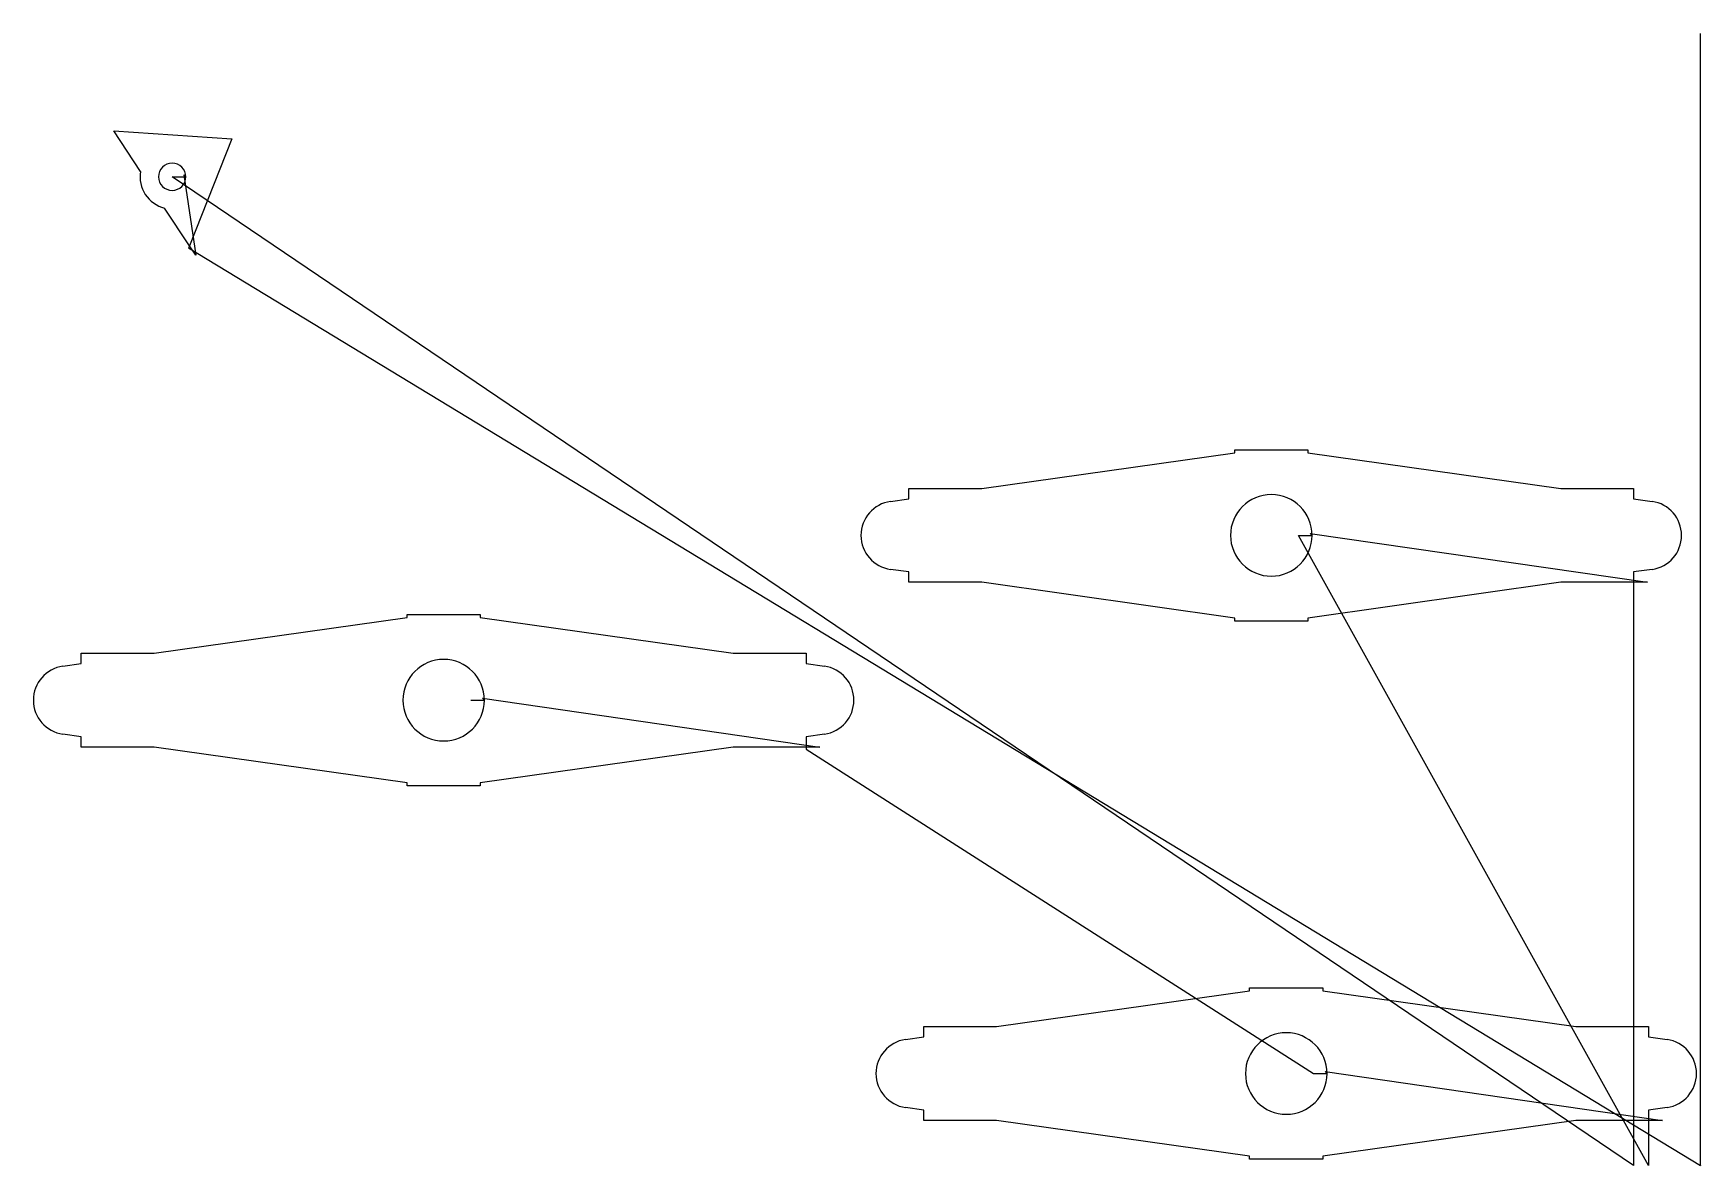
# Model space of a CAD drawing. Header units: metres. Extents: x 15 to 3696, y 0 to 2500.
import ezdxf

# ---------------------------------------------------------------- set-up
doc = ezdxf.new("R2010")
doc.units = ezdxf.units.M

msp = doc.modelspace()

# ---------------------------------------------------------------- linework, layer by layer
at = {"layer": 'TOOL_0'}
for p, q in [((3695.515, 2499.003), (3695.515, 2500.003)), ((3695.515, 1.003), (3695.515, 2499.003)), ((251.13, 2195.161), (192.193, 2284.46)), ((192.193, 2284.46), (452.571, 2267.237)), ((452.571, 2267.237), (359.362, 2031.175)), ((3547.622, 0.001), (321.137, 2183.328)), ((321.137, 2183.328), (351.137, 2183.328)), ((351.137, 2183.328), (346.894, 2187.571)), ((346.894, 2187.571), (373.132, 2010.308)), ((359.361, 2031.173), (304.493, 2114.307)), ((359.362, 2031.175), (357.526, 2026.524)), ((357.526, 2026.524), (3695.515, 0.003)), ((373.132, 2010.308), (359.361, 2031.173)), ((2108.243, 1495.032), (2666.834, 1574.144)), ((2666.834, 1574.144), (2666.834, 1580.533)), ((2666.834, 1580.533), (2828.334, 1580.533)), ((2828.334, 1580.533), (2828.334, 1574.144)), ((2828.334, 1574.144), (3386.925, 1495.032)), ((1947.546, 1472.273), (1947.546, 1495.032)), ((1947.546, 1495.032), (2108.243, 1495.032)), ((3386.925, 1495.032), (3547.622, 1495.032)), ((3547.622, 1495.032), (3547.622, 1472.273)), ((1906.962, 1466.525), (1947.546, 1472.273)), ((3547.622, 1472.273), (3588.206, 1466.525)), ((3580.655, 0), (2807.584, 1391.523)), ((2807.584, 1391.523), (2837.584, 1391.523)), ((2837.584, 1391.523), (2833.341, 1395.766)), ((2833.341, 1395.766), (3578.072, 1288.015)), ((1947.546, 1310.774), (1906.962, 1316.522)), ((1947.546, 1288.015), (1947.546, 1310.774)), ((3588.206, 1316.522), (3547.622, 1310.774)), ((3547.622, 1310.774), (3547.622, 1288.015)), ((2108.243, 1288.015), (1947.546, 1288.015)), ((2666.834, 1208.903), (2108.243, 1288.015)), ((3386.925, 1288.015), (2828.334, 1208.903)), ((3547.622, 1288.015), (3386.925, 1288.015)), ((3578.072, 1288.015), (3547.622, 1288.015)), ((3547.622, 1288.015), (3547.622, 1283.008)), ((3547.622, 1283.008), (3547.622, 0.001)), ((839.675, 1210.327), (839.675, 1216.716)), ((839.675, 1216.716), (1001.175, 1216.716)), ((1001.175, 1216.716), (1001.175, 1210.327)), ((281.084, 1131.215), (839.675, 1210.327)), ((1001.175, 1210.327), (1559.766, 1131.215)), ((2666.834, 1202.514), (2666.834, 1208.903)), ((2828.334, 1202.514), (2666.834, 1202.514)), ((2828.334, 1208.903), (2828.334, 1202.514)), ((79.803, 1102.708), (120.387, 1108.456)), ((120.387, 1108.456), (120.387, 1131.215)), ((120.387, 1131.215), (281.084, 1131.215)), ((1559.766, 1131.215), (1720.463, 1131.215)), ((1720.463, 1131.215), (1720.463, 1108.456)), ((1720.463, 1108.456), (1761.047, 1102.708)), ((1010.425, 1027.706), (1006.182, 1031.949)), ((1006.182, 1031.949), (1750.913, 924.198)), ((980.425, 1027.706), (1010.425, 1027.706)), ((120.387, 946.957), (79.803, 952.705)), ((120.387, 924.198), (120.387, 946.957)), ((281.084, 924.198), (120.387, 924.198)), ((839.675, 845.086), (281.084, 924.198)), ((1559.766, 924.198), (1001.175, 845.086)), ((1720.463, 924.198), (1559.766, 924.198)), ((1761.047, 952.705), (1720.463, 946.957)), ((1720.463, 946.957), (1720.463, 924.198)), ((1750.913, 924.198), (1720.463, 924.198)), ((1720.463, 924.198), (1720.463, 919.191)), ((1720.463, 919.191), (2840.618, 203.424)), ((839.675, 838.697), (839.675, 845.086)), ((1001.175, 838.697), (839.675, 838.697)), ((1001.175, 845.086), (1001.175, 838.697)), ((2141.276, 306.933), (2699.867, 386.045)), ((2699.867, 386.045), (2699.867, 392.434)), ((2699.867, 392.434), (2861.367, 392.434)), ((2861.367, 392.434), (2861.367, 386.045)), ((2861.367, 386.045), (3419.958, 306.933)), ((1980.579, 284.174), (1980.579, 306.933)), ((1980.579, 306.933), (2141.276, 306.933)), ((3419.958, 306.933), (3580.655, 306.933)), ((3580.655, 306.933), (3580.655, 284.174)), ((1939.995, 278.426), (1980.579, 284.174)), ((3580.655, 284.174), (3621.239, 278.426)), ((2840.618, 203.424), (2870.618, 203.424)), ((2870.618, 203.424), (2866.375, 207.667)), ((2866.375, 207.667), (3611.105, 99.916)), ((1980.579, 122.675), (1939.995, 128.423)), ((1980.579, 99.916), (1980.579, 122.675)), ((3621.239, 128.423), (3580.655, 122.675)), ((3580.655, 122.675), (3580.655, 99.916)), ((2141.276, 99.916), (1980.579, 99.916)), ((2699.867, 20.804), (2141.276, 99.916)), ((3419.958, 99.916), (2861.367, 20.804)), ((3580.655, 99.916), (3419.958, 99.916)), ((3611.105, 99.916), (3580.655, 99.916)), ((3580.655, 99.916), (3580.655, 94.909)), ((3580.655, 94.909), (3580.655, 0)), ((2699.867, 14.415), (2699.867, 20.804)), ((2861.367, 14.415), (2699.867, 14.415)), ((2861.367, 20.804), (2861.367, 14.415)), ((3695.515, 0.003), (3695.515, 1.003)), ((3695.515, 1.003), (3695.515, 0.003)), ((3695.515, 0.003), (3695.515, 1.003))]:
    msp.add_line(p, q, dxfattribs=at)
for centre, radius, start, end in [((321.137, 2183.328), 30, 0, 180), ((321.137, 2183.329), 71, 170.407, 256.442495), ((321.137, 2183.328), 30, 180, 0), ((2747.584, 1391.523), 90, 0, 180), ((1917.584, 1391.524), 75.75, 98.060893, 261.939213), ((3577.584, 1391.523), 75.75, 278.060893, 81.939213), ((2747.584, 1391.523), 90, 180, 0), ((920.425, 1027.706), 90, 0, 180), ((90.425, 1027.707), 75.75, 98.060893, 261.939213), ((1750.425, 1027.706), 75.75, 278.060893, 81.939213), ((920.425, 1027.706), 90, 180, 0), ((1950.617, 203.425), 75.75, 98.060893, 261.939213), ((2780.618, 203.424), 90, 0, 180), ((3610.617, 203.424), 75.75, 278.060893, 81.939213), ((2780.618, 203.424), 90, 180, 0)]:
    msp.add_arc(centre, radius, start, end, dxfattribs=at)

doc.saveas('drawing.dxf')
